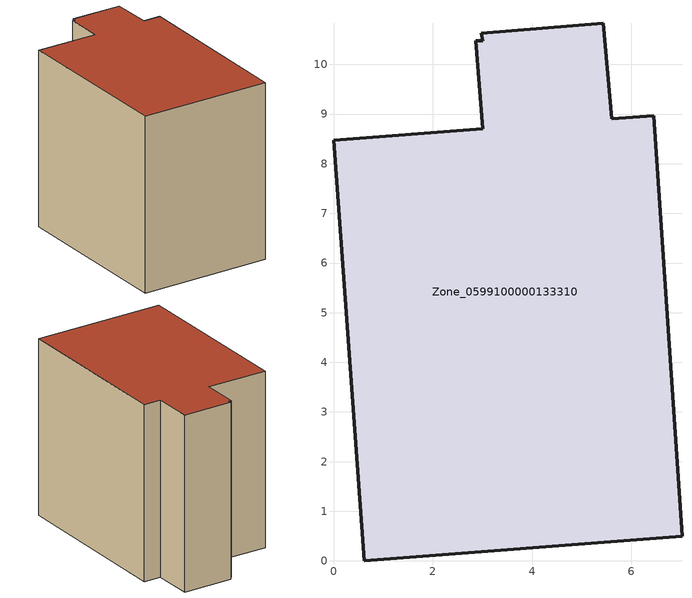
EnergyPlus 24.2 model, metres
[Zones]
Zone_0599100000133310
 floor ground (C_G): 2.87,10.47 3,10.48 2.98,10.63 5.44,10.83 5.61,8.9 6.45,8.97 7.02,0.5 0.62,0 0,8.47 3,8.7 z0
 wall outside (C_F): 5.61,8.9 5.44,10.83 2.98,10.63 3,10.48 2.87,10.47 3,8.7 0,8.47 0.62,0 7.02,0.5 6.45,8.97 5.61,8.9 z0:8.6
 roof outside (C_R): 3,10.48 2.87,10.47 3,8.7 0,8.47 0.62,0 7.02,0.5 6.45,8.97 5.61,8.9 5.44,10.83 2.98,10.63 z8.6
[BUILDING]
Pand.0599100000133310: North Axis=0; Terrain=City; Loads Convergence Tolerance Value=0.04; Temperature Convergence Tolerance Value=0.4; Solar Distribution=FullExterior; Maximum Number of Warmup Days=25; Minimum Number of Warmup Days=1
[Site:Location]
Rotterdam.The.Hague.AP_ZH_NLD Design_Conditions: Latitude=51.96; Longitude=4.45; Time Zone=1; Elevation=-4.5
[SITE:GROUNDTEMPERATURE:BUILDINGSURFACE]
18, 18, 18, 18, 18, 18, 18, 18, 18, 18, 18, 18
[MATERIAL] Thermal Absorptance=0.9; Solar Absorptance=0.7; Visible Absorptance=0.7
Name | Roughness | Thickness | Conductivity | Density | Specific Heat
G.TI.1946-1964 | MediumSmooth | 0.15 | 1 | 540 | 1210
F.TI.1946-1964 | Rough | 0.3 | 0.857143 | 1920 | 840
R.TI.1946-1964 | MediumRough | 0.2 | 0.277778 | 1500 | 1000
[CONSTRUCTION]
C_G: G.TI.1946-1964
C_F: F.TI.1946-1964
C_R: R.TI.1946-1964
[ZONE]
Zone_0599100000133310: Type=1; Multiplier=1; Ceiling Height=Autocalculate; Volume=Autocalculate; Floor Area=autocalculate; Part of Total Floor Area=Yes
[ZONEINFILTRATION:DESIGNFLOWRATE]
Infil_Zone_0599100000133310: Zone or ZoneList or Space or SpaceList=Zone_0599100000133310; Schedule=AlwaysOn; Design Flow Rate Calculation Method=Flow/Area; Flow Rate per Floor Area=0.003; Constant Term Coefficient=1; Temperature Term Coefficient=0; Velocity Term Coefficient=0; Velocity Squared Term Coefficient=0
[HVACTEMPLATE:ZONE:IDEALLOADSAIRSYSTEM]
Zone_0599100000133310: Maximum Heating Supply Air Temperature=50; Minimum Cooling Supply Air Temperature=13; Maximum Heating Supply Air Humidity Ratio=0.0156; Minimum Cooling Supply Air Humidity Ratio=0.0077; Heating Limit=NoLimit; Cooling Limit=NoLimit; Dehumidification Control Type=ConstantSensibleHeatRatio; Cooling Sensible Heat Ratio=0.7; Dehumidification Setpoint=60; Humidification Control Type=None; Humidification Setpoint=30; Outdoor Air Method=None; Outdoor Air Flow Rate per Person=0.00944; Outdoor Air Flow Rate per Zone Floor Area=0; Outdoor Air Flow Rate per Zone=0; Demand Controlled Ventilation Type=None; Outdoor Air Economizer Type=NoEconomizer; Heat Recovery Type=None; Sensible Heat Recovery Effectiveness=0.7; Latent Heat Recovery Effectiveness=0.65
[ZONECONTROL:THERMOSTAT]
ThermostatControl_Zone_0599100000133310: Zone or ZoneList=Zone_0599100000133310; Control Type Schedule=DualSetpointControlType; Control 1=Thermostat_Zone_0599100000133310; Temperature Difference Between Cutout And Setpoint=0
[THERMOSTATSETPOINT:DUALSETPOINT]
Thermostat_Zone_0599100000133310: Heating Setpoint Temperature Schedule=HeatingSetpoint_Zone_0599100000133310; Cooling Setpoint Temperature Schedule=CoolingSetpoint_Zone_0599100000133310
[SCHEDULE:COMPACT]
HeatingSetpoint_Zone_0599100000133310: Through: 12/31, For: AllDays, Until: 24:00, 21
CoolingSetpoint_Zone_0599100000133310: Through: 12/31, For: AllDays, Until: 24:00, 24
DualSetpointControlType: Through: 12/31, For: AllDays, Until: 24:00, 4
AlwaysOn: Through: 12/31, For: AllDays, Until: 24:00, 1
